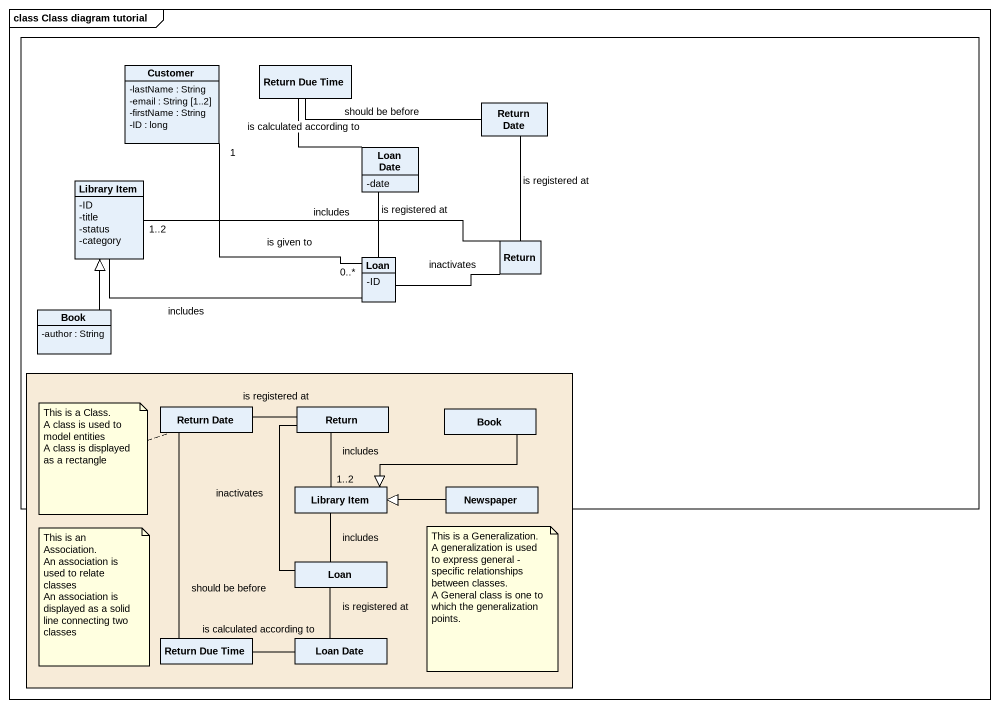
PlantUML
@startuml
mainframe class Class diagram tutorial
hide circle
hide empty members
skinparam classAttributeIconSize 0
rectangle " " as rectangle1 {
  class Customer {
    -lastName : String
    -email : String [1..2]
    -firstName : String
    -ID : long
  }
  class "Return Due Time" as Return_Due_Time
  class "Return Date" as Return_Date
  class "Library Item" as Library_Item {
    -ID
    -title
    -status
    -category
  }
  class "Loan Date" as Loan_Date {
    -date
  }
  class Loan {
    -ID
  }
  class "Return" as Return_
  class Book {
    -author : String
  }
}
rectangle " " as rectangle2 #F7EBD8 {
  class "Return Date" as Return_Date_2
  class "Return" as Return__2
  class "Book" as Book_2
  class "Library Item" as Library_Item_2
  class Newspaper
  class "Loan" as Loan_2
  class "Return Due Time" as Return_Due_Time_2
  class "Loan Date" as Loan_Date_2
}
Customer "1" -- "0..*" Loan : is given to
Return_Due_Time -right- Return_Date : should be before
Library_Item -right- Loan : includes
Library_Item "1..2" -right- Return_ : includes
Loan_Date -up- Return_Due_Time : is calculated according to
Loan -up- Loan_Date : is registered at
Loan -right- Return_ : inactivates
Return_ -up- Return_Date : is registered at
Book -up-|> Library_Item
Return_Date_2 -right- Return__2 : is registered at
Book_2 -left-|> Library_Item_2
Library_Item_2 "1..2" -up- Return__2 : includes
Library_Item_2 -- Loan_2 : includes
Newspaper -left-|> Library_Item_2
Loan_2 -up- Return__2 : inactivates
Return_Due_Time_2 -up- Return_Date_2 : should be before
Loan_Date_2 -up- Loan_2 : is registered at
Loan_Date_2 -left- Return_Due_Time_2 : is calculated according to
note left of Return_Date_2
  This is a Class.
  A class is used to model entities
  A class is displayed as a rectangle
end note
note as N2
  This is an Association.
  An association is used to relate classes
  An association is displayed as a solid line connecting two classes
end note
note as N3
  This is a Generalization.
  A generalization is used to express general - specific relationships between classes.
  A General class is one to which the generalization points.
end note
@enduml
